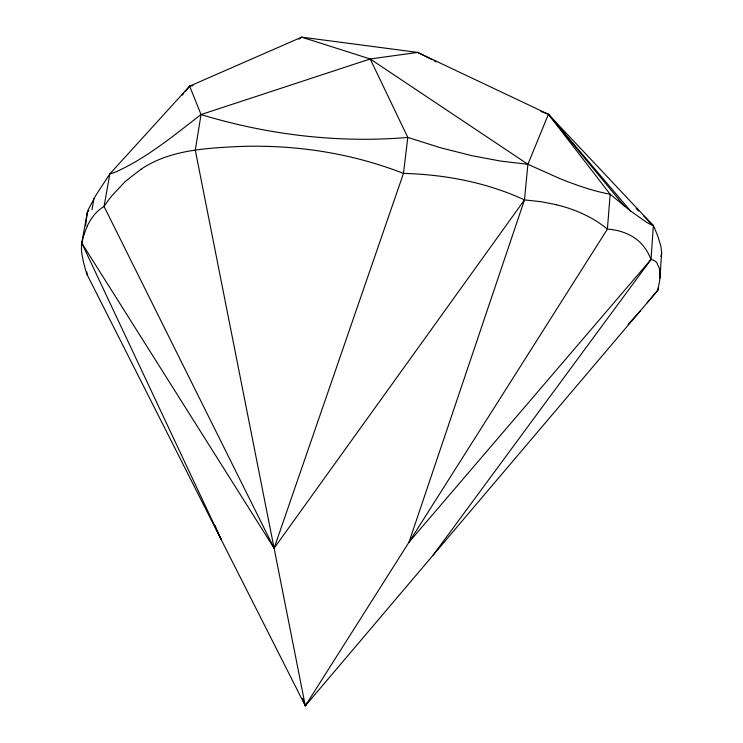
<?xml version="1.0" encoding="UTF-8"?>
<svg xmlns="http://www.w3.org/2000/svg" width="743" height="743" viewBox="0 0 743 743"><rect width="100%" height="100%" fill="white"/><g stroke="black" fill="none" stroke-linecap="round" stroke-linejoin="round"><path stroke-width="1.11" d="M85.566 225.658L87.349 212.331A215.684 17.21 -49 0 1 88.194 209.795L95.847 195.307L109.843 173.899L189.632 86.142L301.686 37.15L417.705 52.409L548.408 114.283L653.376 225.677A100.862 15.965 56.5 0 1 658.344 237.797L660.815 246.017L661.669 252.49L659.765 280.12L657.815 290.253M659.942 278.086L659.533 268.836L656.756 262.669A99.785 30.129 -53.6 0 0 650.989 259.493A102.562 64.204 -55.5 0 0 643.93 246.704C635.367 235.457 621.176 230.005 607.403 229.113A153.457 129.366 -50.1 0 0 600.14 223.643A158.658 133.768 -49.8 0 0 592.385 218.739A177.679 149.742 -48.9 0 0 556.609 204.873M658.224 287.885L658.084 289.928L305.317 705.85L86.69 273.823A137.102 13.727 65.8 0 1 84.052 264.257A157.349 15.854 65.7 0 1 81.489 249.992M433.085 555.207L650.998 259.493L653.376 225.677L643.54 215.832M661.623 253.502L660.917 256.474M650.998 259.493L408.984 542.241L524.484 199.895L527.901 164.287L548.408 114.283L540.858 111.413M193.05 85.659L189.632 86.142L201.037 114.561L195.288 150.179L305.317 705.85L607.403 229.113L610.161 194.239L548.408 114.283L630.482 210.947L646.001 221.878A103.379 13.922 45.5 0 0 653.376 225.677L649.122 221.748M87.015 271.975L86.69 273.823L87.646 274.204M81.442 249.889L81.544 244.261L87.349 212.331L88.807 210.52M91.974 209.684L94.008 198.4M214.736 524.995L221.284 539.789L81.795 243.082L83.3 236.924M83.3 236.915L84.182 233.999M84.182 233.989L87.349 225.881M87.368 225.863C90.999 218.033 96.562 210.891 104.057 206.452A371.667 197.415 67.5 0 1 111.859 195.79L125.298 181.422L140.994 169.265M306.933 702.785L305.317 705.85L302.54 698.271M556.646 204.743L541.443 201.752L524.484 199.895L274.102 548.223L81.795 243.082M182.323 95.15L183.781 93.349M185.248 91.547L189.632 86.142M657.518 290.606L647.125 302.903M628.141 324.459L640.317 310.918M432.175 59.765L417.705 52.409L370.19 58.966L201.037 114.561C174.131 135.207 147.597 157.451 116.512 171.614A296.773 39.723 -45.2 0 1 109.843 173.899L104.057 206.452L274.102 548.223L403.486 173.398L407.805 137.427L370.19 58.966L301.686 37.15L298.853 39.156M141.003 169.255C169.339 150.142 204.669 148.275 237.704 146.566M632.414 319.713L633.027 319.499M237.704 146.566C285.804 144.644 334.322 150.569 380.23 165.197A367.033 345.783 17.4 0 1 403.486 173.398C444.973 174.521 486.684 182.397 524.484 199.895M630.482 210.947L610.161 194.239A157.2 54.453 32.4 0 1 586.329 188.183A181.199 62.133 32.2 0 1 559.005 178.209L527.901 164.287L500.847 161.12L472.13 155.742L440.636 147.792L407.805 137.427A294.841 162.596 3.7 0 1 383.583 138.913C321.933 141.198 260.013 132.514 201.037 114.561M434.246 60.824L436.308 61.873M370.19 58.966L527.901 164.287M636.166 208.532L638.627 210.947M548.408 114.283L624.213 205.987"/></g></svg>
